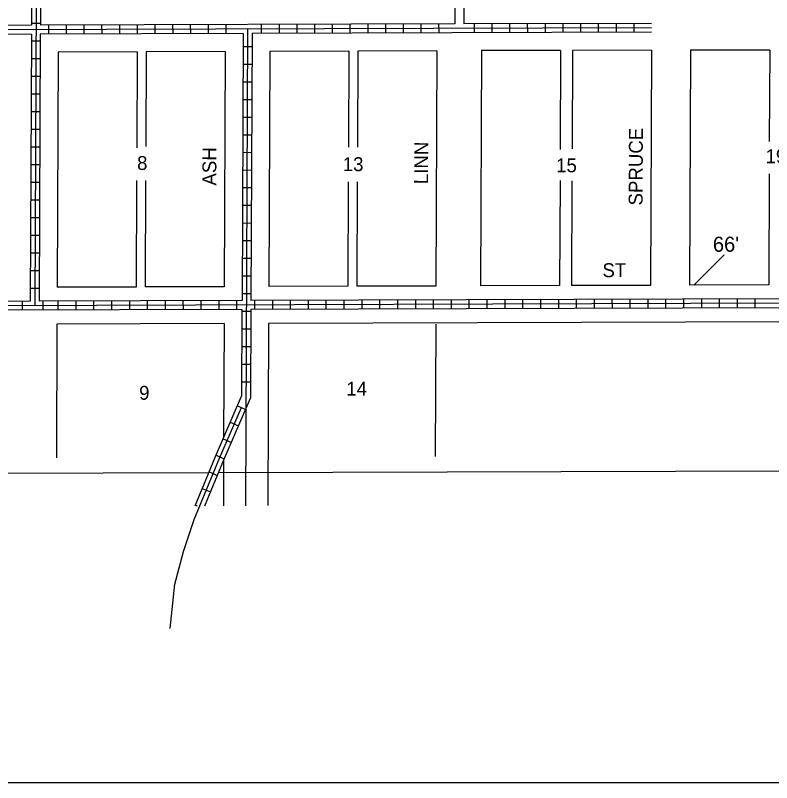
# Model space of a CAD drawing. Extents: x 474165 to 550757, y 15874479 to 16597406.
# Drawn here: x 527187 to 528545, y 15896486 to 15897863 of the extents above; entities that cross this region are included whole.
import ezdxf

# ---------------------------------------------------------------- set-up
doc = ezdxf.new("R2010")
doc.units = 0
for name, color, linetype in [('L13', 7, 'Continuous'), ('L18', 7, 'Continuous'), ('L2', 7, 'Continuous'), ('L23', 7, 'Continuous'), ('L5', 7, 'Continuous'), ('L9', 7, 'Continuous')]:
    doc.layers.add(name, color=color, linetype=linetype)

msp = doc.modelspace()

# ---------------------------------------------------------------- linework, layer by layer
at = {"layer": 'L13'}
msp.add_lwpolyline([(531802.3, 15899790.8), (522315.8, 15899790.8), (522315.8, 15896486.5), (531802.3, 15896486.5)], close=True, dxfattribs=at)
at = {"layer": 'L18'}
for p, q in [((527264, 15897797.1), (527262.3, 15897375.1)), ((527406, 15897797.6), (527264, 15897797.1)), ((527406, 15897797.6), (527405.3, 15897625.3)), ((527422, 15897797.6), (527421.3, 15897627.4)), ((527564, 15897798.1), (527422, 15897797.6)), ((527564, 15897798.1), (527562.3, 15897376.1)), ((527644, 15897798.3), (527642.3, 15897376.3)), ((527786, 15897798.8), (527644, 15897798.3)), ((527786, 15897798.8), (527785.3, 15897626.2)), ((527802.1, 15897798.8), (527801.3, 15897626.4)), ((527944.1, 15897799.3), (527802.1, 15897798.8)), ((527944.1, 15897799.3), (527942.3, 15897377.3)), ((528024.1, 15897799.6), (528022.3, 15897377.5)), ((528166, 15897800), (528024.1, 15897799.6)), ((528166, 15897800), (528165.3, 15897622.2)), ((528187.3, 15897800.1), (528186.6, 15897623.4)), ((528329.3, 15897800.5), (528187.3, 15897800.1)), ((528329.3, 15897800.5), (528327.6, 15897378.5)), ((528399.3, 15897800.2), (528397.6, 15897378.7)), ((528541.3, 15897800.7), (528399.3, 15897800.2)), ((528541.3, 15897800.7), (528540.6, 15897636.6)), ((528540.4, 15897578.7), (528539.6, 15897379.2)), ((527405, 15897566.5), (527404.2, 15897375.5)), ((527421.1, 15897566.4), (527420.3, 15897375.6)), ((527785, 15897564.4), (527784.3, 15897376.8)), ((527801.1, 15897564.3), (527800.3, 15897376.8)), ((528165.1, 15897566.4), (528164.3, 15897378)), ((528186.3, 15897566.3), (528185.6, 15897378.1)), ((527404.2, 15897375.5), (527262.3, 15897375.1)), ((527562.3, 15897376.1), (527420.3, 15897375.6)), ((527784.3, 15897376.8), (527642.3, 15897376.3)), ((527942.3, 15897377.3), (527800.3, 15897376.8)), ((528164.3, 15897378), (528022.3, 15897377.5)), ((528327.6, 15897378.5), (528185.6, 15897378.1)), ((528539.6, 15897379.2), (528397.6, 15897378.7)), ((529226, 15897315.4), (527642, 15897310.3)), ((527262, 15897309.1), (527261, 15897069.1)), ((527562, 15897310.1), (527262, 15897309.1)), ((527562, 15897310.1), (527561.2, 15897105.2)), ((527642, 15897310.3), (527640.7, 15896983.4)), ((527942, 15897309.1), (527941.1, 15897071.3)), ((527561, 15897064.7), (527560.7, 15896983.1))]:
    msp.add_line(p, q, dxfattribs=at)
at = {"layer": 'L2'}
for p, q in [((530012.8, 15897050.1), (527551.7, 15897042.2)), ((527534.4, 15897042.1), (524855.1, 15897033.5))]:
    msp.add_line(p, q, dxfattribs=at)
at = {"layer": 'L23'}
msp.add_line((528459.5, 15897433.3), (528405, 15897378.7), dxfattribs=at)
at = {"layer": 'L5'}
for p, q in [((527226.4, 15898387), (527222.2, 15897342)), ((527218.4, 15898374.8), (527216.2, 15897845)), ((527978.2, 15898331.7), (527976.2, 15897847.4)), ((527994.2, 15898332.3), (527992.2, 15897847.4)), ((527234.2, 15898329.3), (527232.2, 15897845)), ((527216.3, 15897848.7), (527232.1, 15897848.6)), ((528329.2, 15897848.5), (527992.2, 15897847.4)), ((528297.3, 15897848.4), (528297.4, 15897832.5)), ((528329.2, 15897840.5), (525814.2, 15897832.5)), ((527216.2, 15897845), (526885.1, 15897843.9)), ((527976.2, 15897847.4), (527232.2, 15897845)), ((527246.8, 15897845), (527246.8, 15897829.1)), ((527278.6, 15897845.1), (527278.6, 15897829.2)), ((527310.4, 15897845.2), (527310.5, 15897829.3)), ((527342.2, 15897845.3), (527342.3, 15897829.4)), ((527374.1, 15897845.4), (527374.1, 15897829.5)), ((527405.9, 15897845.5), (527406, 15897829.6)), ((527437.8, 15897845.6), (527437.8, 15897829.7)), ((527469.6, 15897845.7), (527469.7, 15897829.8)), ((527501.4, 15897845.8), (527501.5, 15897829.9)), ((527533.3, 15897845.9), (527533.3, 15897830)), ((527565.1, 15897846), (527565.2, 15897830.1)), ((527604.2, 15897838.2), (527600.7, 15896983.2)), ((527628.8, 15897846.2), (527628.8, 15897830.3)), ((527660.6, 15897846.3), (527660.7, 15897830.4)), ((527692.4, 15897846.5), (527692.5, 15897830.5)), ((527724.3, 15897846.6), (527724.3, 15897830.6)), ((527756.1, 15897846.7), (527756.2, 15897830.7)), ((527787.9, 15897846.8), (527788, 15897830.8)), ((527819.8, 15897846.9), (527819.8, 15897830.9)), ((527851.6, 15897847), (527851.7, 15897831)), ((527883.5, 15897847.1), (527883.5, 15897831.1)), ((527915.3, 15897847.2), (527915.3, 15897831.2)), ((527947.1, 15897847.3), (527947.2, 15897831.3)), ((528010.8, 15897847.5), (528010.8, 15897831.6)), ((528042.6, 15897847.6), (528042.7, 15897831.7)), ((528074.5, 15897847.7), (528074.5, 15897831.8)), ((528106.3, 15897847.8), (528106.4, 15897831.9)), ((528138.1, 15897847.9), (528138.2, 15897832)), ((528170, 15897848), (528170, 15897832.1)), ((528201.8, 15897848.1), (528201.9, 15897832.2)), ((528233.7, 15897848.2), (528233.7, 15897832.3)), ((528265.5, 15897848.3), (528265.5, 15897832.4)), ((527216.1, 15897829), (526885.5, 15897827.9)), ((527216.1, 15897829), (527214.2, 15897349.9)), ((527232.1, 15897829), (527230.2, 15897350)), ((527596.2, 15897830.2), (527232.1, 15897829)), ((527596.2, 15897830.2), (527594.2, 15897351.2)), ((527612.2, 15897830.2), (527610.2, 15897351.2)), ((528329.2, 15897832.5), (527612.2, 15897830.2)), ((527216.2, 15897817), (527232, 15897817)), ((527612, 15897806.5), (527596.1, 15897806.6)), ((527216.1, 15897785.3), (527231.9, 15897785.3)), ((527611.8, 15897774.8), (527596, 15897774.9)), ((527215.9, 15897753.7), (527231.8, 15897753.6)), ((527611.7, 15897743.2), (527595.9, 15897743.2)), ((527215.8, 15897722), (527231.6, 15897722)), ((527611.6, 15897711.5), (527595.8, 15897711.6)), ((527215.7, 15897690.3), (527231.5, 15897690.3)), ((527611.5, 15897679.8), (527595.6, 15897679.9)), ((527215.5, 15897658.7), (527231.4, 15897658.6)), ((527611.3, 15897648.2), (527595.5, 15897648.2)), ((527215.4, 15897627), (527231.2, 15897627)), ((527611.2, 15897616.5), (527595.4, 15897616.6)), ((527215.3, 15897595.3), (527231.1, 15897595.3)), ((527611.1, 15897584.8), (527595.2, 15897584.9)), ((527215.1, 15897563.7), (527231, 15897563.6)), ((527610.9, 15897553.2), (527595.1, 15897553.2)), ((527215, 15897532), (527230.8, 15897532)), ((527610.8, 15897521.5), (527595, 15897521.6)), ((527214.9, 15897500.3), (527230.7, 15897500.3)), ((527610.7, 15897489.8), (527594.8, 15897489.9)), ((527214.8, 15897468.7), (527230.6, 15897468.6)), ((527610.6, 15897458.2), (527594.7, 15897458.2)), ((527214.6, 15897437), (527230.5, 15897437)), ((527610.4, 15897426.5), (527594.6, 15897426.6)), ((527214.5, 15897405.3), (527230.3, 15897405.3)), ((527610.3, 15897394.8), (527594.5, 15897394.9)), ((527214.4, 15897373.7), (527230.2, 15897373.6)), ((527610.2, 15897363.2), (527594.3, 15897363.2)), ((529219.5, 15897356.4), (527610.2, 15897351.2)), ((528129.9, 15897352.9), (528129.9, 15897336.9)), ((528162, 15897353), (528162, 15897337)), ((528194.1, 15897353.1), (528194.1, 15897337.1)), ((528226.1, 15897353.2), (528226.2, 15897337.2)), ((528258.2, 15897353.3), (528258.3, 15897337.3)), ((528290.3, 15897353.4), (528290.4, 15897337.4)), ((528322.4, 15897353.5), (528322.4, 15897337.5)), ((528354.5, 15897353.6), (528354.5, 15897337.6)), ((528386.6, 15897353.7), (528386.6, 15897337.7)), ((528418.7, 15897353.8), (528418.7, 15897337.8)), ((528450.7, 15897353.9), (528450.8, 15897337.9)), ((528482.8, 15897354), (528482.9, 15897338)), ((528514.9, 15897354.1), (528514.9, 15897338.1)), ((529220.8, 15897348.4), (526525.7, 15897339.8)), ((527214.2, 15897349.9), (526901.2, 15897348.9)), ((527199.5, 15897349.9), (527199.5, 15897333.9)), ((527594.2, 15897351.2), (527230.2, 15897350)), ((527236.4, 15897350), (527236.5, 15897334)), ((527263.6, 15897350.1), (527263.7, 15897334.1)), ((527295.7, 15897350.2), (527295.8, 15897334.2)), ((527327.8, 15897350.3), (527327.8, 15897334.3)), ((527359.9, 15897350.4), (527359.9, 15897334.4)), ((527392, 15897350.5), (527392, 15897334.5)), ((527424.1, 15897350.7), (527424.1, 15897334.6)), ((527456.1, 15897350.8), (527456.2, 15897334.7)), ((527488.2, 15897350.8), (527488.3, 15897334.8)), ((527520.3, 15897351), (527520.4, 15897334.9)), ((527552.4, 15897351.1), (527552.4, 15897335)), ((527584.5, 15897351.2), (527584.5, 15897335.1)), ((529222, 15897340.4), (527610.1, 15897335.2)), ((527616.6, 15897351.3), (527616.6, 15897335.2)), ((527648.6, 15897351.4), (527648.7, 15897335.3)), ((527680.7, 15897351.5), (527680.8, 15897335.4)), ((527712.8, 15897351.6), (527712.9, 15897335.5)), ((527744.9, 15897351.7), (527744.9, 15897335.6)), ((527777, 15897351.8), (527777, 15897335.7)), ((527809.1, 15897351.9), (527809.1, 15897335.8)), ((527841.1, 15897352), (527841.2, 15897335.9)), ((527873.2, 15897352.1), (527873.3, 15897336)), ((527905.3, 15897352.2), (527905.4, 15897336.2)), ((527937.4, 15897352.3), (527937.4, 15897336.2)), ((527969.5, 15897352.4), (527969.5, 15897336.3)), ((528001.6, 15897352.5), (528001.6, 15897336.5)), ((528033.6, 15897352.6), (528033.7, 15897336.6)), ((528065.7, 15897352.7), (528065.8, 15897336.7)), ((528097.8, 15897352.8), (528097.9, 15897336.8)), ((527594.1, 15897335.2), (526514.1, 15897331.7)), ((527594.1, 15897335.2), (527593.5, 15897179.5)), ((527610, 15897331.5), (527594.2, 15897331.6)), ((527610.1, 15897335.2), (527609.5, 15897176.1)), ((527609.9, 15897299.8), (527594.1, 15897299.9)), ((527609.8, 15897268.2), (527593.9, 15897268.2)), ((527609.6, 15897236.5), (527593.8, 15897236.6)), ((527609.5, 15897204.8), (527593.7, 15897204.9)), ((527586, 15897162.4), (527600.8, 15897156)), ((527573.2, 15897132.9), (527587.9, 15897126.4)), ((527560.3, 15897103.3), (527575.1, 15897096.9)), ((527547.5, 15897073.8), (527562.2, 15897067.4)), ((527535.1, 15897043.9), (527550, 15897037.7)), ((527522.8, 15897014.1), (527537.6, 15897008)), ((527510.4, 15896984.4), (527513.8, 15896983))]:
    msp.add_line(p, q, dxfattribs=at)
for points in [[(527509.9, 15896983), (527546.7, 15897071.8), (527593.5, 15897179.5)], [(527527.3, 15896983), (527561.4, 15897065.6), (527609.5, 15897176.1)], [(527465.4, 15896762.9), (527473.6, 15896842.4), (527488.9, 15896901.3), (527508.5, 15896958.6), (527554, 15897068.7), (527593.4, 15897159.2)]]:
    msp.add_lwpolyline(points, dxfattribs=at)

# ---------------------------------------------------------------- texts
at = {"layer": 'L23'}
for s, p in [('19', (528533.9, 15897597.7)), ('8', (527405.8, 15897585.5)), ('13', (527775, 15897583.4)), ('15', (528158, 15897581.4)), ('14', (527781.4, 15897180.7)), ('9', (527409.5, 15897173.3))]:
    msp.add_text(s, height=25, dxfattribs=at).set_placement(p)
msp.add_text("66'", height=26.96, rotation=0.1816, dxfattribs=at).set_placement((528439.4, 15897438.8))
at = {"layer": 'L9'}
for s, rotation, p in [('SPRUCE', 89.7651, (528313.2, 15897521.8)), ('LINN', 89.7651, (527928.1, 15897560.1)), ('ASH', 89.7651, (527548, 15897557.5)), ('ST', 0.1816, (528241.2, 15897393.2))]:
    msp.add_text(s, height=25, rotation=rotation, dxfattribs=at).set_placement(p)

doc.saveas('drawing.dxf')
